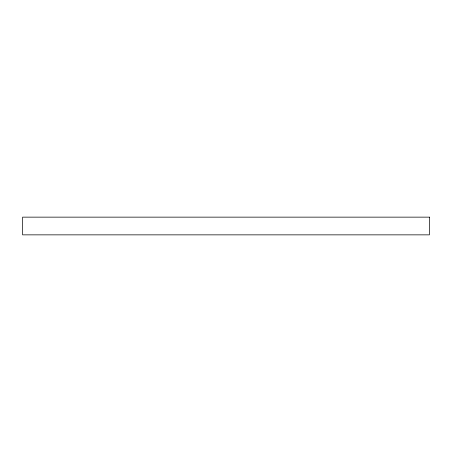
<?xml version="1.0" encoding="UTF-8"?>
<svg xmlns="http://www.w3.org/2000/svg" width="452" height="452" viewBox="0 0 452 452"><rect width="100%" height="100%" fill="white"/><g stroke="black" fill="none" stroke-linecap="round" stroke-linejoin="round"><path stroke-width="0.68" d="M429.4 217.146L22.6 217.146L22.6 234.854L429.4 234.854L429.4 217.146"/></g></svg>
